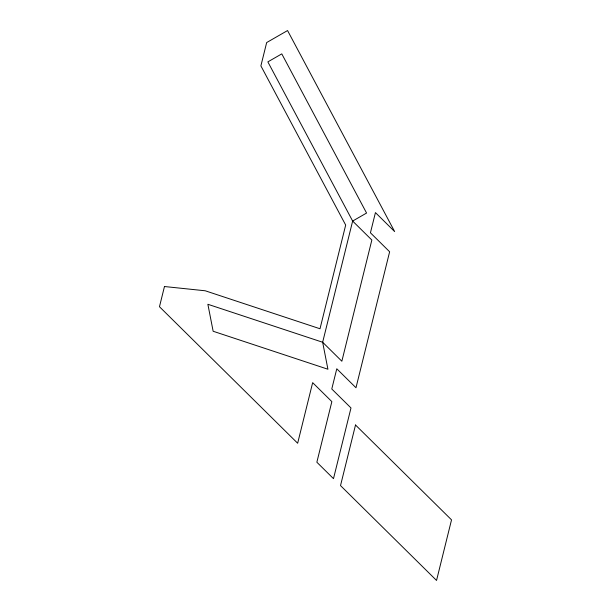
<?xml version="1.0" encoding="UTF-8"?>
<svg xmlns="http://www.w3.org/2000/svg" width="611" height="611" viewBox="0 0 611 611"><rect width="100%" height="100%" fill="white"/><g stroke="black" fill="none" stroke-linecap="round" stroke-linejoin="round"><path stroke-width="0.92" d="M164.466 286.528L159.471 306.73L297.656 443.25L312.656 382.654L331.857 401.626L316.857 462.222L333.491 478.65L350.989 407.949L331.781 388.986L336.783 368.784L355.984 387.756L389.635 251.77L370.434 232.799L375.437 212.597L394.637 231.569L287.56 30.55L266.663 42.564L260.889 65.889L345.681 225.062L320.011 328.764L205.235 290.783L164.466 286.528M352.646 221.06L322.654 342.252L327.924 369.235L213.147 331.254L207.87 304.278L322.654 342.252L341.855 361.223L371.847 240.031L352.646 221.06L267.855 61.879L281.786 53.875L366.577 213.048L352.646 221.06M355.518 424.996L340.518 485.592L436.537 580.45L451.529 519.854L355.518 424.996"/></g></svg>
